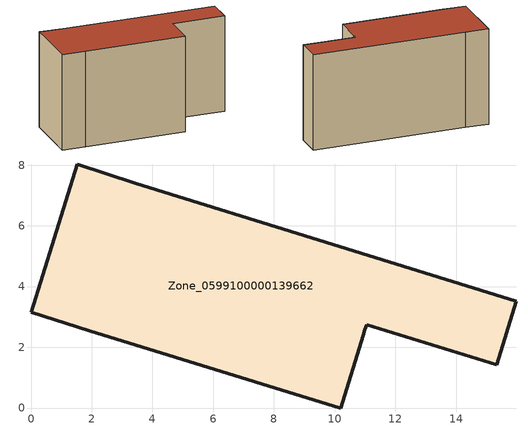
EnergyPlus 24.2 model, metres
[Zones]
Zone_0599100000139662
 floor ground (C_G): 11,2.58 10.94,2.39 10.2,0 1.92,2.54 0,3.16 1.52,8.04 3.43,7.41 15.99,3.52 15.34,1.42 11.05,2.75 z0
 wall outside (C_F): 1.92,2.54 10.2,0 10.94,2.39 11,2.58 11.05,2.75 15.34,1.42 15.99,3.52 3.43,7.41 1.52,8.04 0,3.16 1.92,2.54 z0:8.34
 roof outside (C_R): 10.94,2.39 11,2.58 11.05,2.75 15.34,1.42 15.99,3.52 3.43,7.41 1.52,8.04 0,3.16 1.92,2.54 10.2,0 z8.34
[BUILDING]
Pand.0599100000139662: North Axis=0; Terrain=City; Loads Convergence Tolerance Value=0.04; Temperature Convergence Tolerance Value=0.4; Solar Distribution=FullExterior; Maximum Number of Warmup Days=25; Minimum Number of Warmup Days=1
[Site:Location]
Rotterdam.The.Hague.AP_ZH_NLD Design_Conditions: Latitude=51.96; Longitude=4.45; Time Zone=1; Elevation=-4.5
[SITE:GROUNDTEMPERATURE:BUILDINGSURFACE]
18, 18, 18, 18, 18, 18, 18, 18, 18, 18, 18, 18
[MATERIAL] Thermal Absorptance=0.9; Solar Absorptance=0.7; Visible Absorptance=0.7
Name | Roughness | Thickness | Conductivity | Density | Specific Heat
G.TI.1975-1991 | MediumSmooth | 0.15 | 0.288461 | 540 | 1210
F.TI.1975-1991 | Rough | 0.3 | 0.230769 | 1920 | 840
R.TI.1975-1991 | MediumRough | 0.2 | 0.153846 | 1500 | 1000
[CONSTRUCTION]
C_G: G.TI.1975-1991
C_F: F.TI.1975-1991
C_R: R.TI.1975-1991
[ZONE]
Zone_0599100000139662: Type=1; Multiplier=1; Ceiling Height=Autocalculate; Volume=Autocalculate; Floor Area=autocalculate; Part of Total Floor Area=Yes
[ZONEINFILTRATION:DESIGNFLOWRATE]
Infil_Zone_0599100000139662: Zone or ZoneList or Space or SpaceList=Zone_0599100000139662; Schedule=AlwaysOn; Design Flow Rate Calculation Method=Flow/Area; Flow Rate per Floor Area=0.003; Constant Term Coefficient=1; Temperature Term Coefficient=0; Velocity Term Coefficient=0; Velocity Squared Term Coefficient=0
[HVACTEMPLATE:ZONE:IDEALLOADSAIRSYSTEM]
Zone_0599100000139662: Maximum Heating Supply Air Temperature=50; Minimum Cooling Supply Air Temperature=13; Maximum Heating Supply Air Humidity Ratio=0.0156; Minimum Cooling Supply Air Humidity Ratio=0.0077; Heating Limit=NoLimit; Cooling Limit=NoLimit; Dehumidification Control Type=ConstantSensibleHeatRatio; Cooling Sensible Heat Ratio=0.7; Dehumidification Setpoint=60; Humidification Control Type=None; Humidification Setpoint=30; Outdoor Air Method=None; Outdoor Air Flow Rate per Person=0.00944; Outdoor Air Flow Rate per Zone Floor Area=0; Outdoor Air Flow Rate per Zone=0; Demand Controlled Ventilation Type=None; Outdoor Air Economizer Type=NoEconomizer; Heat Recovery Type=None; Sensible Heat Recovery Effectiveness=0.7; Latent Heat Recovery Effectiveness=0.65
[ZONECONTROL:THERMOSTAT]
ThermostatControl_Zone_0599100000139662: Zone or ZoneList=Zone_0599100000139662; Control Type Schedule=DualSetpointControlType; Control 1=Thermostat_Zone_0599100000139662; Temperature Difference Between Cutout And Setpoint=0
[THERMOSTATSETPOINT:DUALSETPOINT]
Thermostat_Zone_0599100000139662: Heating Setpoint Temperature Schedule=HeatingSetpoint_Zone_0599100000139662; Cooling Setpoint Temperature Schedule=CoolingSetpoint_Zone_0599100000139662
[SCHEDULE:COMPACT]
HeatingSetpoint_Zone_0599100000139662: Through: 12/31, For: AllDays, Until: 24:00, 21
CoolingSetpoint_Zone_0599100000139662: Through: 12/31, For: AllDays, Until: 24:00, 24
DualSetpointControlType: Through: 12/31, For: AllDays, Until: 24:00, 4
AlwaysOn: Through: 12/31, For: AllDays, Until: 24:00, 1
